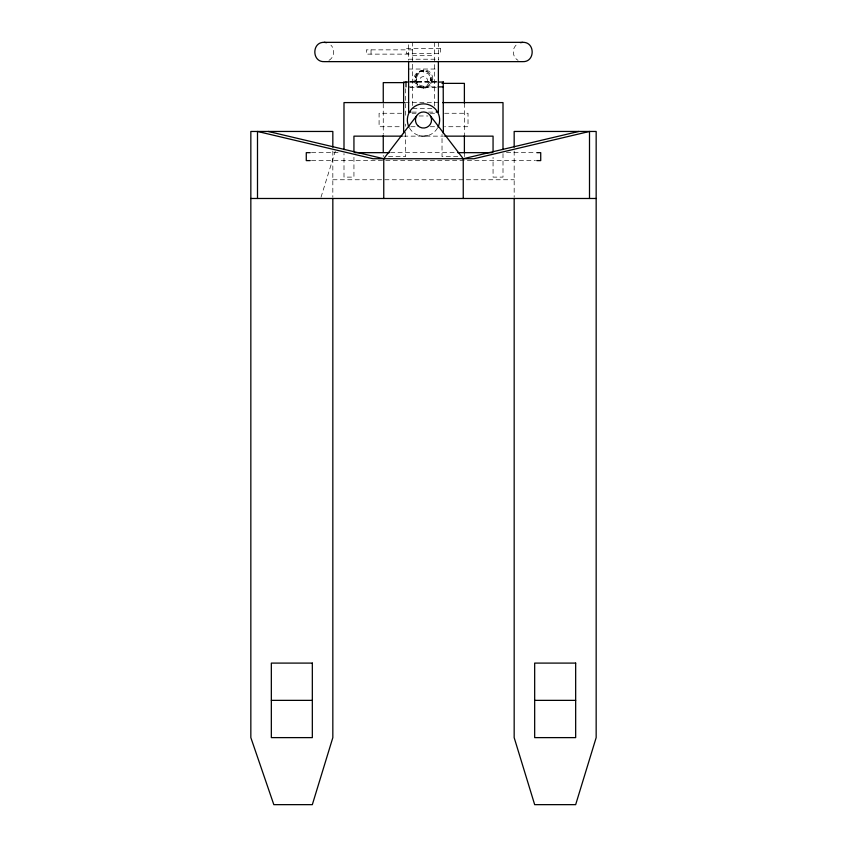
<?xml version="1.0" encoding="UTF-8"?>
<svg xmlns="http://www.w3.org/2000/svg" width="847" height="847" viewBox="0 0 847 847"><rect width="100%" height="100%" fill="white"/><g stroke="black" fill="none" stroke-linecap="round" stroke-linejoin="round"><path stroke-width="0.64" stroke-dasharray="4.24 3.18" d="M423.384 71.804L423.627 69.878L423.373 71.836L428.677 73.975L430.816 79.089L430.562 77.215M432.785 79.078C431.885 61.895 405.311 72.45 416.936 85.579M416.449 77.183C415.496 87.792 416.089 68.618 423.5 71.847M430.795 79.057L430.551 80.931L430.816 79.089M432.796 79.057L431.547 83.673L430.064 85.547M321.002 197.245L335.253 151.285M427.216 82.053L427.386 81.64A4.023 4.023 0 0 0 423.5 76.579A4.023 4.023 0 0 0 419.614 81.64M423.384 86.341L423.627 88.236L423.373 86.299L427.163 85.303L430.551 80.91M430.403 83.567L431.335 81.63L431.568 77.363M516.056 45.177C511.652 49.412 512.7 57.384 518.046 60.349M328.954 60.349C334.3 57.384 335.348 49.412 330.944 45.177M430.075 85.558L425.903 87.95M423.5 70.862C412.965 70.46 412.965 87.665 423.5 87.262M425.903 87.94L421.097 87.94L416.936 85.558M427.682 135.594L423.5 136.145L419.318 135.594M423.945 70.83C411.938 69.888 413.463 89.888 425.194 87.135M412.595 49.857L366.349 49.857L366.349 54.134L412.595 54.134M412.595 55.69L434.405 55.69M408.614 59.216L438.386 59.216M408.614 69.031L437.391 69.031M409.906 81.418L438.386 81.418M409.906 81.915L436.925 81.915M410.033 82.053L436.967 82.053M408.614 86.892L436.925 86.892M409.906 87.379L438.386 87.379M404.908 102.593L441.234 102.593M431.843 108.575L412.595 108.575L412.595 42.35M412.087 112.111L418.429 112.111M428.571 112.111L434.913 112.111M401.669 113.265L379.085 113.265L379.085 126.732L401.669 126.732M412.118 113.265L416.015 113.265M430.329 113.265L435.527 113.265M444.633 113.265L468.02 113.265L468.02 126.732L444.633 126.732M419.064 115.975L427.936 115.975M410.816 126.732L416.015 126.732M430.329 126.732L436.83 126.732M403.627 136.145L443.373 136.145M311.537 152.661L340.515 152.661M390.573 152.661L456.427 152.661M506.485 152.661L535.463 152.661M388.519 156.579L405.618 156.579L405.618 131.719M457.814 156.631L442.028 156.631L442.028 134.408M311.537 160.602L535.463 160.602M332.829 179.755L514.171 179.755M425.628 71.137L427.608 71.953M423.5 86.278L419.837 85.303L416.438 80.91M514.171 151.041L514.171 197.235M503.002 153.582L503.002 177.118L493.06 177.118L493.06 157.288M464.389 103.207L464.389 134.842M464.389 153.974L464.389 156.631M438.386 42.35L438.386 60.137M434.405 42.35L434.405 108.575M408.614 44.775L408.614 60.137M405.618 88.755L405.618 115.912M405.618 124.086L405.618 126.288M383.257 103.62L383.257 134.292M383.257 155.319L383.257 156.579M371.039 49.857L371.039 54.134M353.94 157.288L353.94 177.118L343.998 177.118L343.998 153.582M332.829 151.041L332.829 197.235M437.486 128.077A16.146 16.146 0 0 1 409.514 128.077M440.419 48.565L406.475 48.565L406.475 53.53L440.419 53.53L440.419 48.565M419.403 86.161A8.205 8.205 0 0 0 431.705 79.057A8.205 8.205 0 0 0 419.403 71.963A8.205 8.205 0 0 0 419.403 86.161"/><path stroke-width="1.27" d="M383.755 198.484L383.755 158.738L416.533 115.975M430.467 115.975L463.245 158.738L578.766 131.454M324.126 42.35C311.738 41.884 311.738 62.106 324.126 61.64L522.874 61.64C535.262 62.106 535.262 41.884 522.874 42.35L324.126 42.35L326.624 42.678M520.376 42.678L522.874 42.35M408.752 82.053L403.627 82.053L403.627 133.561M438.248 82.053L443.373 82.053M404.294 82.625L383.257 82.625L383.257 102.508M442.028 83.366L464.389 83.366L464.389 103.218M438.174 86.892L443.203 86.892M404.443 102.593L343.998 102.593L343.998 149.654M442.558 102.593L503.002 102.593L503.002 149.654M410.922 112.111L408.614 112.111L408.614 61.408M436.078 112.111L438.386 112.111L438.386 61.408M402.314 136.145L353.94 136.145L353.94 152.005M444.686 136.145L493.06 136.145L493.06 152.005M310.224 152.661L306.275 152.661L306.275 160.602L310.224 160.602M355.009 152.661L389.249 152.661M457.751 152.661L491.991 152.661M536.776 152.661L540.725 152.661L540.725 160.602L536.776 160.602M250.839 198.484L596.161 198.484M271.336 700.363L312.331 700.363M534.669 700.363L575.664 700.363M268.234 131.454L383.755 158.738M589.501 198.484L589.501 131.454L473.981 158.738L373.019 158.738L257.499 131.454L257.499 198.484M514.171 147.124L514.171 131.454L596.161 131.454L596.161 737.621L575.664 804.65L534.669 804.65L514.171 737.621L514.171 198.484M464.389 135.594L464.389 153.032M463.245 158.738L463.245 198.484M443.203 81.915L443.373 133.561M405.988 81.915L405.988 86.892M383.257 135.541L383.257 151.624M332.829 147.124L332.829 131.454L250.839 131.454L250.839 737.621L273.825 804.65L312.331 804.65L332.829 737.621L332.829 198.484M409.016 127.145A16.146 16.146 0 0 1 423.5 103.853A16.146 16.146 0 0 1 437.984 127.145M312.331 663.095L271.336 663.095L271.336 737.621L312.331 737.621L312.331 663.095M575.664 663.095L534.669 663.095L534.669 737.621L575.664 737.621L575.664 663.095M417.804 125.684A8.046 8.046 0 0 0 431.271 122.084A8.046 8.046 0 0 0 421.414 112.228A8.046 8.046 0 0 0 417.804 125.684"/></g></svg>
